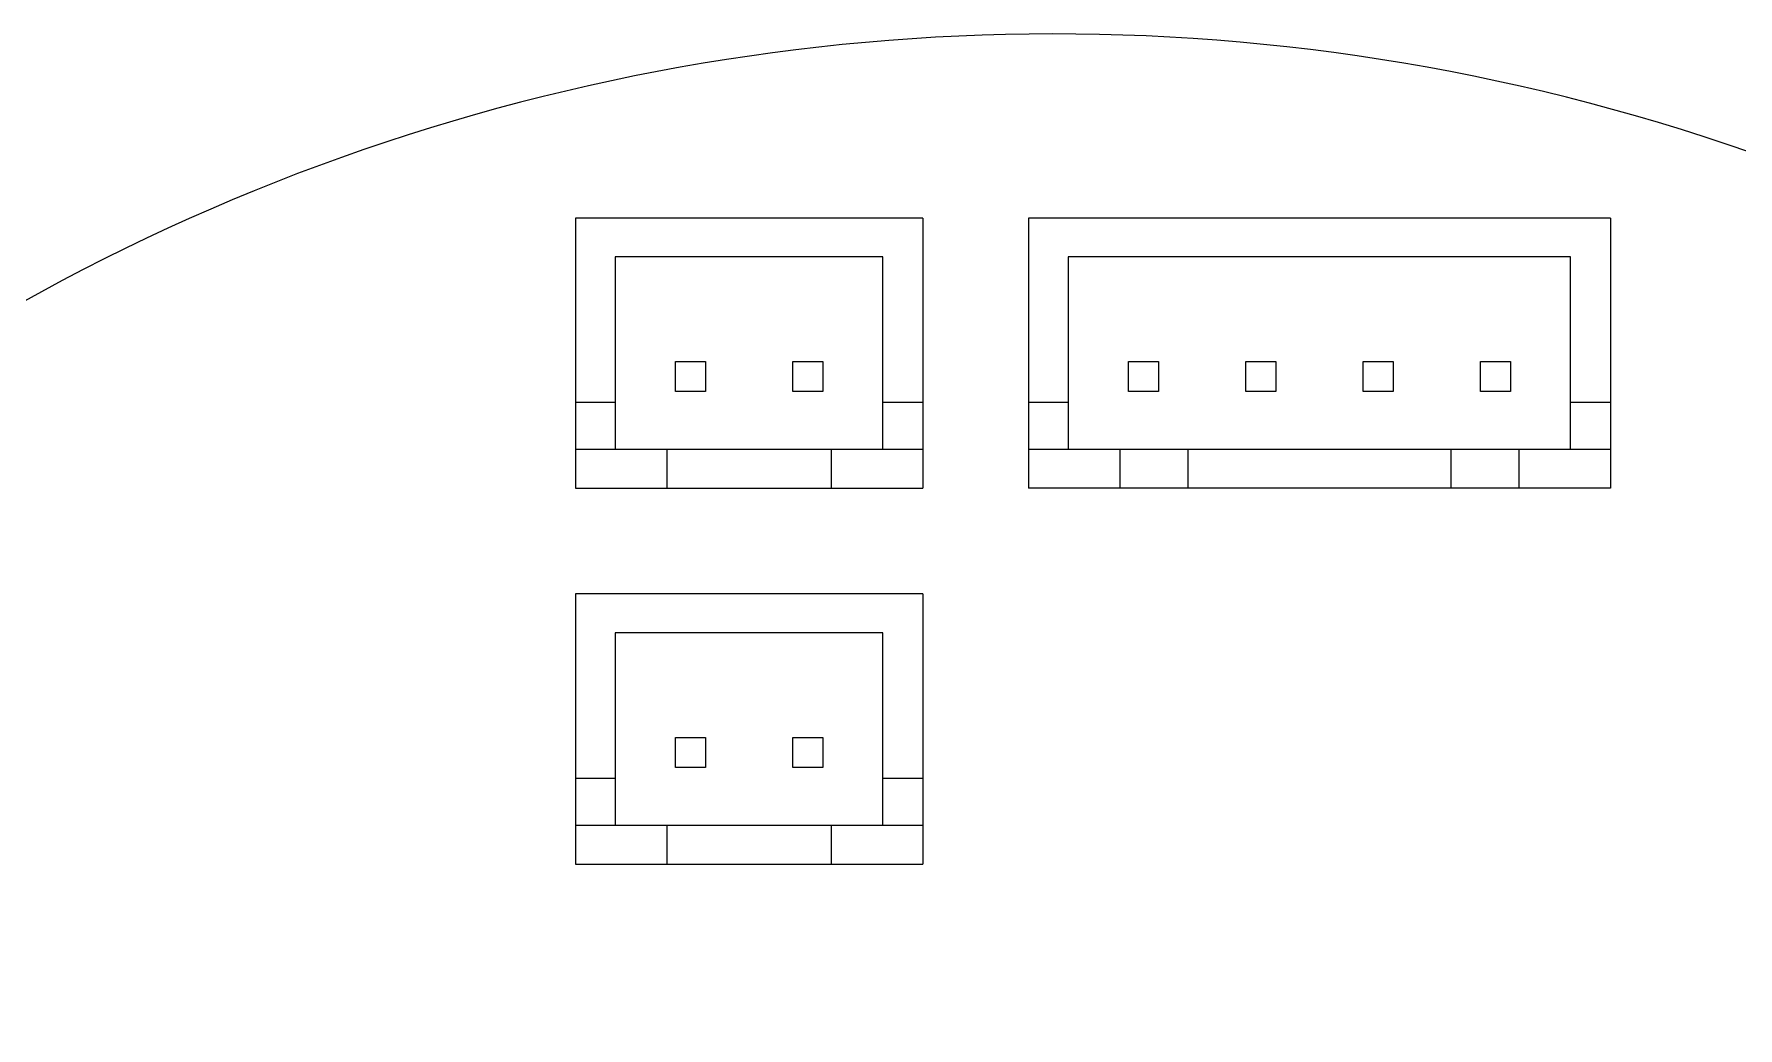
# Model space of a CAD drawing. Header units: millimetres. Extents: x -45 to 54, y -60 to 45.
# Drawn here: x -21.7 to 14.6, y 23.85 to 45 of the extents above; entities that cross this region are included whole.
import ezdxf

# ---------------------------------------------------------------- set-up
doc = ezdxf.new("R2010")
doc.units = ezdxf.units.MM

msp = doc.modelspace()

# ---------------------------------------------------------------- linework, layer by layer
at = {"color": 7, "linetype": 'Continuous', "lineweight": 25}
for p, q in [((-2.769, 41.085), (-10.169, 41.085)), ((-10.169, 41.085), (-10.169, 35.335)), ((-2.769, 41.085), (-2.769, 35.335)), ((11.881, 41.085), (-0.519, 41.085)), ((-0.519, 41.085), (-0.519, 35.335)), ((11.881, 41.085), (11.881, 35.335)), ((-3.619, 40.26), (-9.319, 40.26)), ((-9.319, 40.26), (-9.319, 36.16)), ((-3.619, 36.16), (-3.619, 40.26)), ((11.031, 40.26), (0.331, 40.26)), ((0.331, 40.26), (0.331, 36.16)), ((11.031, 36.16), (11.031, 40.26)), ((-8.039, 37.39), (-8.039, 38.03)), ((-8.039, 38.03), (-7.399, 38.03)), ((-7.399, 38.03), (-7.399, 37.39)), ((-5.539, 38.03), (-4.899, 38.03)), ((-5.539, 37.39), (-5.539, 38.03)), ((-4.899, 38.03), (-4.899, 37.39)), ((1.611, 37.39), (1.611, 38.03)), ((1.611, 38.03), (2.251, 38.03)), ((2.251, 38.03), (2.251, 37.39)), ((4.111, 37.39), (4.111, 38.03)), ((4.111, 38.03), (4.751, 38.03)), ((4.751, 38.03), (4.751, 37.39)), ((6.611, 38.03), (7.251, 38.03)), ((6.611, 37.39), (6.611, 38.03)), ((7.251, 38.03), (7.251, 37.39)), ((9.111, 37.39), (9.111, 38.03)), ((9.111, 38.03), (9.751, 38.03)), ((9.751, 38.03), (9.751, 37.39)), ((-7.399, 37.39), (-8.039, 37.39)), ((-4.899, 37.39), (-5.539, 37.39)), ((2.251, 37.39), (1.611, 37.39)), ((4.751, 37.39), (4.111, 37.39)), ((7.251, 37.39), (6.611, 37.39)), ((9.751, 37.39), (9.111, 37.39)), ((-9.319, 37.16), (-10.169, 37.16)), ((-2.769, 37.16), (-3.619, 37.16)), ((0.331, 37.16), (-0.519, 37.16)), ((11.881, 37.16), (11.031, 37.16)), ((-2.769, 36.16), (-10.169, 36.16)), ((-8.219, 36.16), (-8.219, 35.335)), ((-4.719, 36.16), (-4.719, 35.335)), ((11.881, 36.16), (-0.519, 36.16)), ((1.431, 36.16), (1.431, 35.335)), ((2.881, 36.16), (2.881, 35.335)), ((8.481, 36.16), (8.481, 35.335)), ((9.931, 36.16), (9.931, 35.335)), ((-10.169, 35.335), (-2.769, 35.335)), ((11.881, 35.335), (-0.519, 35.335)), ((-2.769, 33.085), (-10.169, 33.085)), ((-10.169, 33.085), (-10.169, 27.335)), ((-2.769, 33.085), (-2.769, 27.335)), ((-3.619, 32.26), (-9.319, 32.26)), ((-9.319, 32.26), (-9.319, 28.16)), ((-3.619, 28.16), (-3.619, 32.26)), ((-8.039, 30.03), (-7.399, 30.03)), ((-8.039, 29.39), (-8.039, 30.03)), ((-7.399, 30.03), (-7.399, 29.39)), ((-5.539, 29.39), (-5.539, 30.03)), ((-5.539, 30.03), (-4.899, 30.03)), ((-4.899, 30.03), (-4.899, 29.39)), ((-9.319, 29.16), (-10.169, 29.16)), ((-7.399, 29.39), (-8.039, 29.39)), ((-4.899, 29.39), (-5.539, 29.39)), ((-2.769, 29.16), (-3.619, 29.16)), ((-2.769, 28.16), (-10.169, 28.16)), ((-8.219, 28.16), (-8.219, 27.335)), ((-4.719, 28.16), (-4.719, 27.335)), ((-10.169, 27.335), (-2.769, 27.335))]:
    msp.add_line(p, q, dxfattribs=at)
msp.add_arc((0, 0), 45, 58.796, 306.9542, dxfattribs=at)

doc.saveas('drawing.dxf')
